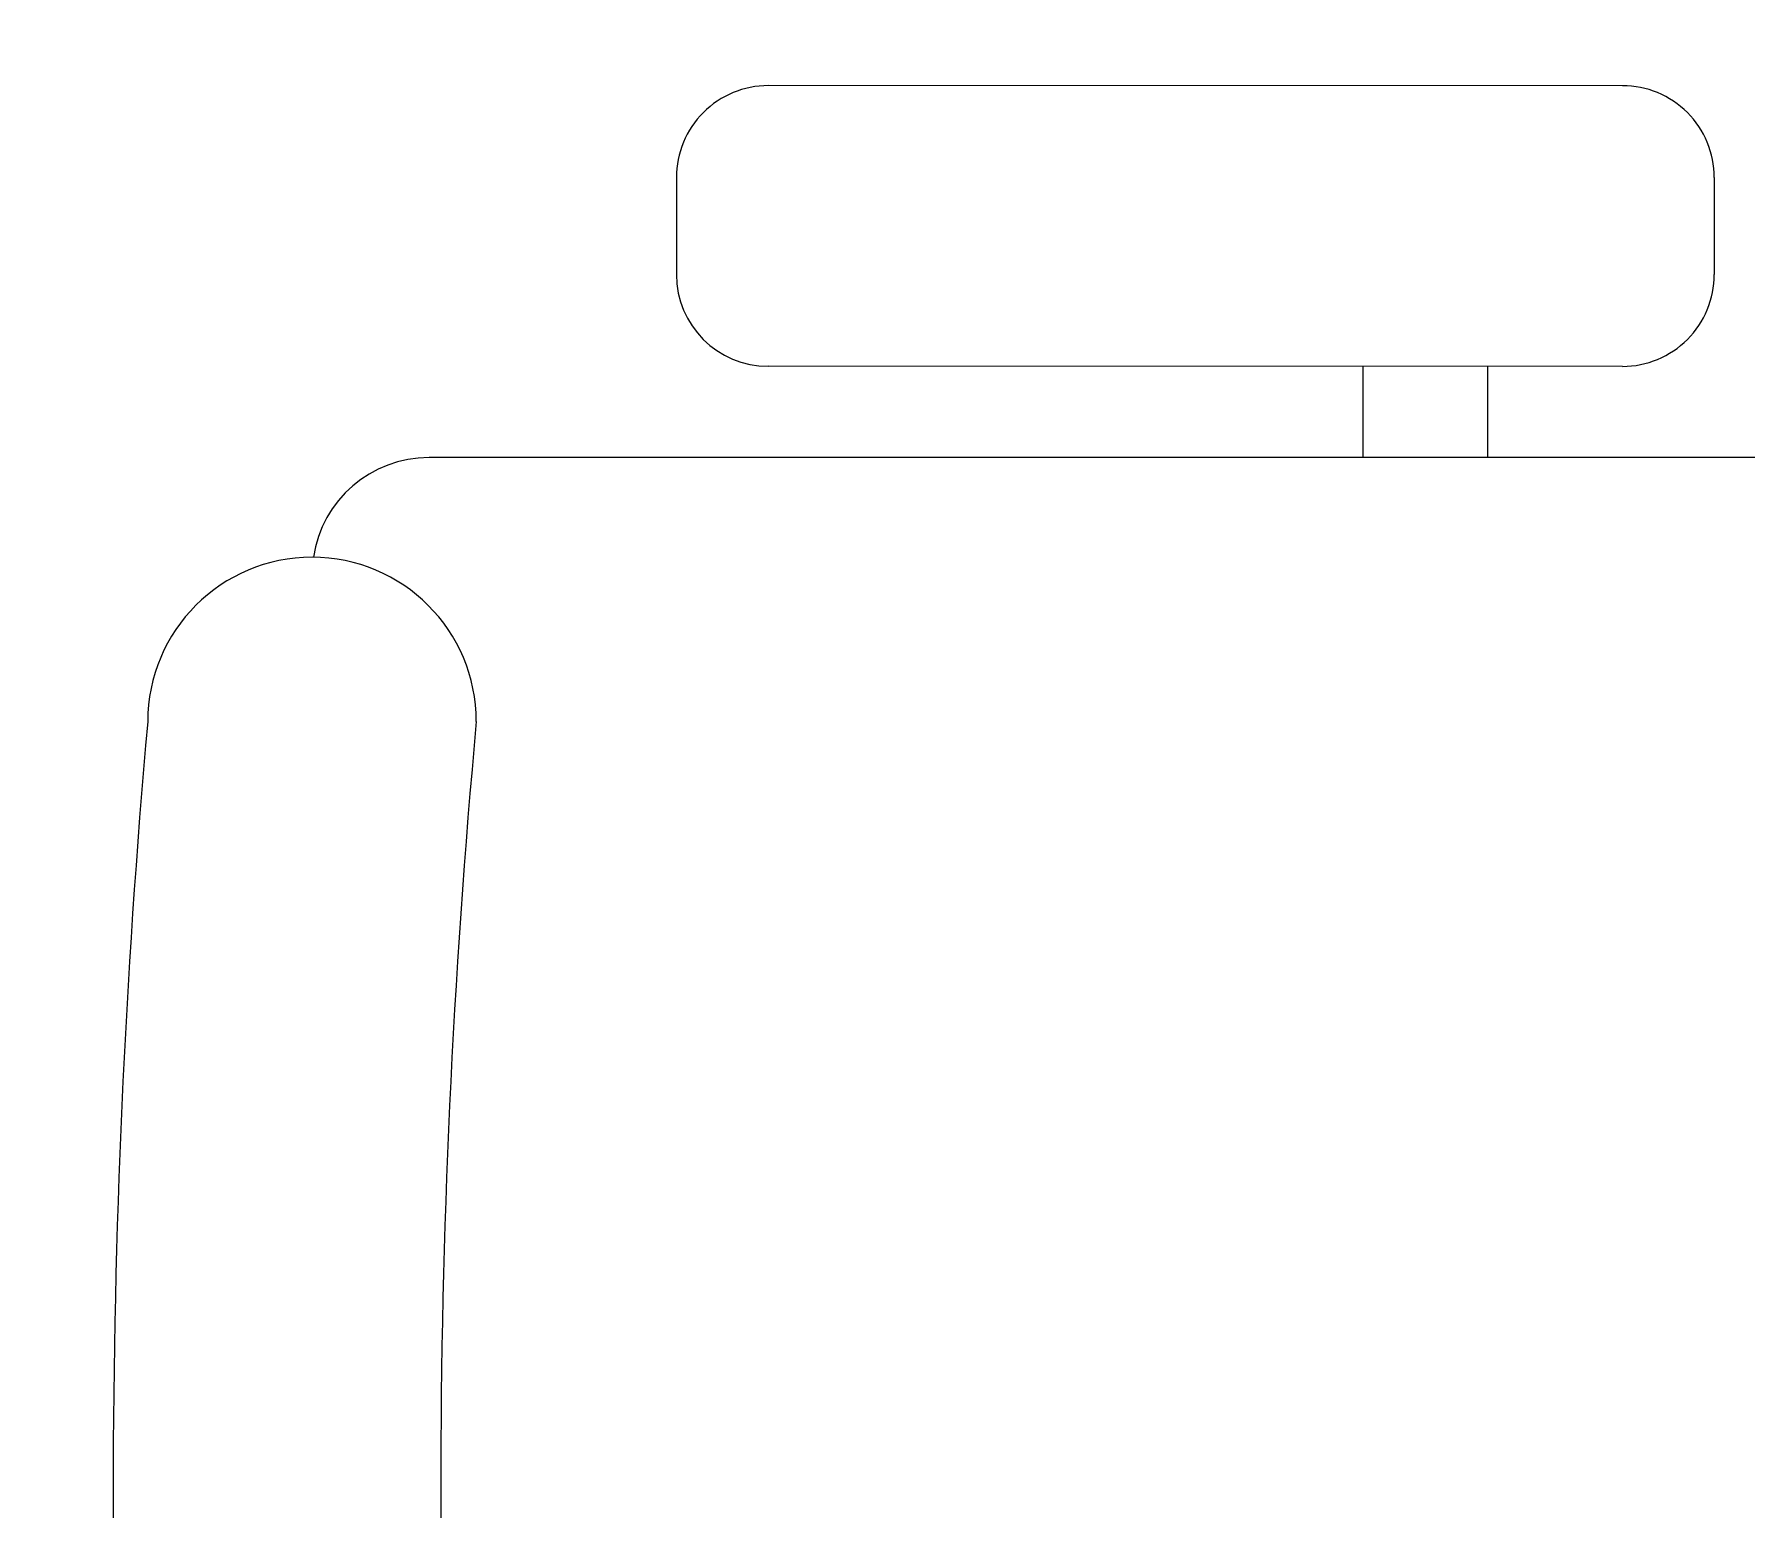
# Model space of a CAD drawing. Header units: inches. Extents: x -246178 to 57169, y -29325 to 19878.
# Drawn here: x 5880.7 to 6246.3, y -8953.9 to -8638.8 of the extents above; entities that cross this region are included whole.
import ezdxf
from ezdxf import colors
from ezdxf.entities.mleader import LeaderData, LeaderLine
from ezdxf.math import Vec2, Vec3

# ---------------------------------------------------------------- set-up
doc = ezdxf.new("R2010")
doc.units = ezdxf.units.IN
doc.header["$LTSCALE"] = 25
doc.header["$MEASUREMENT"] = 0
doc.layers.get('0').update_dxf_attribs({"color": 8})
doc.layers.add('00-Ground Floor$0$LOADING', color=253, linetype='Continuous', lineweight=5)
doc.layers.add('T-DATA-TEXT @ 100', color=2, linetype='Continuous', lineweight=25)
doc.styles.add('DC_Elc_Romans', font='elc_romans.shx', dxfattribs={"width": 0.7})

# ---------------------------------------------------------------- blocks, each defined once
blk = doc.blocks.new('00-Ground Floor$0$GF21018-P')
at = {"color": 0}
for p, q in [((-0.2206958158158443, 0.4756307261486727), (-0.2206958158158443, 0.0674977280054634)), ((-0.2805980196294406, 0.3422072443699342), (-0.2598282612620899, 0.3422072443699342)), ((-0.3002131404457629, 0.322592123553612), (-0.3002131404457629, 0.1400010304266672)), ((-0.2402131404457641, 0.322592123553612), (-0.2402131404457641, 0.1400010304266708)), ((-0.2402131404457641, 0.2937232591883401), (-0.2206958158158443, 0.2937232591883365)), ((-0.2402131404457641, 0.2670847420663591), (-0.2206958158158443, 0.2670847420663591)), ((-0.2805980196294406, 0.1203859096103415), (-0.2598282612620899, 0.120385909610345))]:
    blk.add_line(p, q, dxfattribs=at)
for centre, radius, start, end in [((-0.2805980196294406, 0.322592123553612), 0.0196151208163253, 90, 180.0000000000001), ((-0.2598282612620899, 0.322592123553612), 0.0196151208163253, 359.9999999999999, 90), ((-0.2805980196294406, 0.1400010304266672), 0.0196151208163253, 180.0000000000001, 270.0000000000004), ((-0.2598282612620899, 0.1400010304266708), 0.0196151208163253, 270.0000000000006, 359.9999999999999), ((-0.1642902328567111, 0.0424977280054613), 0.0351139560901341, 90.00000000000004, 270), ((-4.0174444003e-06, 1.846735474002139), 1.776735474005004, 264.6945553321505, 275.3052680112835), ((-0.1956958158158457, 0.0674977280054634), 0.025, 179.9999999999999, 261.4720758531367), ((-3.2405935642e-06, 1.831363171438854), 1.831363171441721, 264.8532206013883, 275.1469821681523)]:
    blk.add_arc(centre, radius, start, end, dxfattribs=at)

msp = doc.modelspace()

# ---------------------------------------------------------------- block references
at = {"layer": '00-Ground Floor$0$LOADING', "extrusion": (-7.774263848861105e-06, -8.1701128856128e-07, 0.9999999999694468), "xscale": 1000.000000000003, "yscale": 1000.000000000003, "zscale": 1000.000000000003, "rotation": 269.9985892353254}
msp.add_blockref('00-Ground Floor$0$GF21018-P', (5897.551230111399, -8950.054611120197, -0.03469562963543328), dxfattribs=at)

# ---------------------------------------------------------------- leaders
at = {"layer": 'T-DATA-TEXT @ 100'}
ml = msp.add_multileader_mtext('Standard', dxfattribs=at)
ml.set_content('FIRE ALARM CONTROL PANEL. INTERNAL\\PBATTERIES SHALL BE MAINTAINED OTHERWISE\\PTHE CONTROL PANEL SHALL BE SUPPLIED\\PBY A STANDALONE UPS (15MIN) WITH 1KVA. ', color=256, style='DC_Elc_Romans')
ml.set_leader_properties(color=45)
ml.build(insert=Vec2(0, 0))
ml.multileader.update_dxf_attribs({"dogleg_length": 2, "arrow_head_size": 200, "scale": 100})
ctx = ml.context
ctx.base_point, ctx.scale, ctx.char_height, ctx.arrow_head_size, ctx.landing_gap_size, ctx.plane_origin = Vec3(-1122.831048357515, -6822.441149803548, -3.931745595764369e-07), 100, 200, 200, 200, Vec3(3949.603986137678, 679.0682150574594, -3.931745595764369e-07)
ctx.text_align_type = 2
notes = []
notes.append((ctx, [(1, (1, 1, 0), (4363.835618309153, -6822.441149803548, -3.931745595764369e-07), (-1, 0), 200, [(0, [(7152.338339027096, -4747.427106423985, -3.931745595764369e-07)], 0, [])])]))
ctx.mtext.insert, ctx.mtext.alignment, ctx.mtext.flow_direction = Vec3(3963.835618309153, -6689.107816470215, -3.931745595764369e-07), 3, 5
for ctx, leaders in notes:
    for number, flags, end, landing, length, lines in leaders:
        leader = LeaderData()
        leader.index, (leader.has_last_leader_line, leader.has_dogleg_vector, leader.attachment_direction) = number, flags
        leader.last_leader_point, leader.dogleg_vector, leader.dogleg_length = Vec3(end), Vec3(landing), length
        for number, points, colour, breaks in lines:
            line = LeaderLine()
            line.index, line.vertices, line.color, line.breaks = number, Vec3.list(points), colors.encode_raw_color(colour), breaks
            leader.lines.append(line)
        ctx.leaders.append(leader)

doc.saveas('drawing.dxf')
